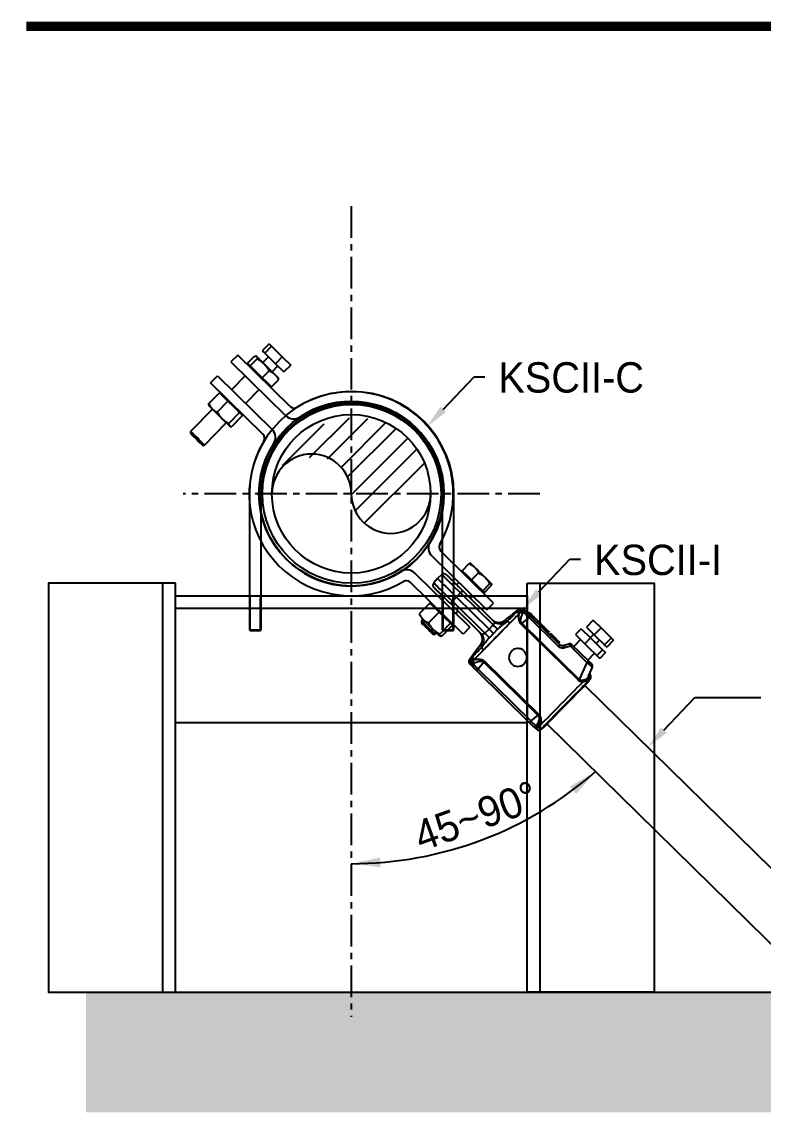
# Model space of a CAD drawing. Header units: millimetres. Extents: x 0 to 42050, y 0 to 29700.
# Drawn here: x 7808 to 10738, y 13147 to 17456 of the extents above; entities that cross this region are included whole.
import ezdxf

# ---------------------------------------------------------------- set-up
doc = ezdxf.new("R2010")
doc.units = ezdxf.units.MM
doc.header["$LTSCALE"] = 50
doc.linetypes.add('CENTERX2', pattern=[4, 2.5, -0.5, 0.5, -0.5])
for name, color, linetype in [('3', 3, 'Continuous'), ('9', 7, 'Continuous'), ('P', 3, 'Continuous'), ('unovics', 7, 'Continuous'), ('가는실선', 1, 'Continuous'), ('외형선', 7, 'Continuous')]:
    doc.layers.add(name, color=color, linetype=linetype)
doc.styles.add('돋움', font='')
doc.styles.get('돋움').set_extended_font_data('Dotum')

# ---------------------------------------------------------------- blocks, each defined once
blk = doc.blocks.new('df')
at = {"layer": '가는실선'}
for p, q in [((279568, 1246420), (279568, 1246846)), ((279700, 1246420), (279700, 1246846)), ((282059, 1246420), (282059, 1246846)), ((282190, 1246420), (282190, 1246846))]:
    blk.add_line(p, q, dxfattribs=at)
at = {"layer": '외형선'}
for p, q in [((279559, 1248184), (279559, 1246429)), ((279709, 1246429), (279709, 1248184)), ((282049, 1248184), (282049, 1246429)), ((282200, 1246429), (282200, 1248184)), ((279559, 1246429), (279709, 1246429)), ((279559, 1246429), (279568, 1246420)), ((279568, 1246420), (279700, 1246420)), ((279700, 1246420), (279709, 1246429)), ((282049, 1246429), (282200, 1246429)), ((282049, 1246429), (282059, 1246420)), ((282059, 1246420), (282190, 1246420)), ((282190, 1246420), (282200, 1246429))]:
    blk.add_line(p, q, dxfattribs=at)
for radius in [1321, 1170]:
    blk.add_arc((280879, 1248184), radius, 0, 180, dxfattribs=at)

msp = doc.modelspace()

# ---------------------------------------------------------------- hatches: boundary and pattern name
h = msp.add_hatch()
h.set_pattern_fill('AR-CONC')
h.set_pattern_definition([(50, (-152296.1, -289193.3), (182.18467, -15.939086), [19.05, -209.55]), (355, (-152296.1, -289193.3), (-35.24342, 191.05685), [15.24, -167.64058]), (100.451445, (-152280.91, -289194.63), (146.94125, 175.11775), [16.19001, -178.09024]), (46.1842, (-152296.1, -289142.5), (271.07904, -42.04233), [28.575, -314.325]), (96.63556, (-152273.5, -289146), (237.40413, 247.42612), [24.28502, -267.1356]), (351.18415, (-152296.1, -289142.5), (237.40413, 247.42612), [22.85997, -251.45973]), (21, (-152270.7, -289155.2), (151.61439, -102.2652), [19.05, -209.55]), (326, (-152270.7, -289155.2), (61.80203, 184.18797), [15.24, -167.64]), (71.451445, (-152258.06, -289163.72), (213.41642, 81.92277), [16.19001, -178.08994]), (37.5, (-152296.095, -289193.3), (3.088603, 84.555039), [0, -165.608, 0, -170.18, 0, -168.275]), (7.5, (-152296.09, -289193.3), (66.819663, 100.180575), [0, -97.028, 0, -161.798, 0, -64.135]), (327.5, (-152352.737, -289193.3), (135.590595, -5.728744), [0, -63.5, 0, -198.12, 0, -262.89]), (317.5, (-152378.14, -289193.3), (148.12918, 25.42649), [0, -82.55, 0, -131.572, 0, -186.69])])
h.paths.add_polyline_path([(12418.3, 13620.7), (8062, 13620.7), (8062, 13146.9), (12418.3, 13146.9)])

# ---------------------------------------------------------------- linework, layer by layer
at = {"color": 1, "linetype": 'CENTERX2'}
msp.add_line((9110.2, 16727), (9110.2, 13524.3), dxfattribs=at)
at = {"ltscale": 1000}
for p, q in [((8364.8, 15237.6), (8364.8, 13620.7)), ((9855.6, 15237.6), (9855.6, 13620.7)), ((9805.4, 15137.3), (8415, 15137.3))]:
    msp.add_line(p, q, dxfattribs=at)
at = {"color": 7, "linetype": 'Continuous', "lineweight": 25}
for p, q in [((9626.1, 14985.7), (9625.5, 14986)), ((9627.4, 14985.8), (9626.1, 14985.7))]:
    msp.add_line(p, q, dxfattribs=at)
at = {"color": 2, "const_width": 36, "elevation": 0}
msp.add_lwpolyline([(7826.3, 17437.6), (12284.4, 17437.6)], dxfattribs=at)
at = {"color": 1, "linetype": 'CENTERX2', "elevation": 0}
msp.add_lwpolyline([(9855, 15590.6), (8445.3, 15590.6)], dxfattribs=at)
at = {"ltscale": 1000, "elevation": 0}
for points in [[(8415, 15237.6), (7913.5, 15237.6), (7913.5, 13620.7), (8415, 13620.7)], [(9805.4, 15237.6), (10306.8, 15237.6), (10306.8, 13620.7), (9805.4, 13620.7)], [(9805.4, 15187.4), (9805.4, 14686), (8415, 14686), (8415, 15187.4)]]:
    msp.add_lwpolyline(points, close=True, dxfattribs=at)
at = {"color": 8, "linetype": 'Continuous', "lineweight": 25, "elevation": 0, "flags": 128}
msp.add_lwpolyline([(9625.5, 14986), (9623, 14988.4), (9621.3, 14990.1), (9620.2, 14991.2), (9619.9, 14991.5)], dxfattribs=at)
at = {"color": 7, "linetype": 'Continuous', "lineweight": 25, "elevation": 0, "flags": 128}
msp.add_lwpolyline([(9851.1, 14718.5), (9850.7, 14718.1), (9850.4, 14717.8), (9850, 14717.4), (9849.7, 14717), (9849.3, 14716.6), (9848.9, 14716.2), (9848.5, 14715.8), (9848, 14715.4)], dxfattribs=at)
at = {"color": 7, "linetype": 'Continuous', "lineweight": 25}
msp.add_arc((10037.2, 14855.8), 12.8, 315.5099, 324.6791, dxfattribs=at)
at = {"color": 1}
msp.add_arc((9110.2, 15590.6), 1461.7, 270, 311.3168, dxfattribs=at)
at = {"color": 7, "linetype": 'Continuous', "lineweight": 25}
msp.add_open_spline([(9618.8, 15041.5), (9618.8, 15041.6), (9618.7, 15041.6), (9618, 15042.4), (9617.8, 15042.6)], degree=3, knots=[0, 0, 0, 0, 0.663593, 1, 1, 1, 1], dxfattribs=at)
at = {"color": 1}
for points in [[(9974.5, 14434.2), (9998.9, 14404.7), (10075.2, 14492.8)], [(9224.3, 14152.8), (9225.8, 14114.5), (9110.2, 14128.9)]]:
    msp.add_solid(points, dxfattribs=at)
at = {"layer": '3'}
for p, q in [((9473.5, 15923.8), (9595.4, 16052.6)), ((9595.4, 16052.6), (9638.3, 16052.6)), ((9851.9, 15202.9), (9973.8, 15331.6)), ((9973.8, 15331.6), (10016.7, 15331.6)), ((10345.4, 14656.5), (10467.4, 14785.3)), ((10467.4, 14785.3), (10728.2, 14785.3))]:
    msp.add_line(p, q, dxfattribs=at)
for points in [[(9484.7, 15913.2), (9462.3, 15934.4), (9410, 15856.7)], [(9863, 15192.3), (9840.7, 15213.4), (9788.3, 15135.8)], [(10356.6, 14645.9), (10334.3, 14667.1), (10281.9, 14589.4)]]:
    msp.add_solid(points, dxfattribs=at)
at = {"layer": '9', "color": 8}
for p, q in [((8838.3, 15702.1), (9003.1, 15866.9)), ((8945.3, 15733.6), (9103.1, 15891.3)), ((9015.8, 15728.5), (9175.6, 15888.3)), ((9072.5, 15697.1), (9244.5, 15869.1)), ((9095.5, 15656.9), (9287.5, 15849)), ((9110.2, 15586.8), (9333.8, 15810.3)), ((9125.4, 15523.3), (9369.2, 15767.1)), ((9161.6, 15474.5), (9399.1, 15712))]:
    msp.add_line(p, q, dxfattribs=at)
at = {"layer": '9', "color": 7}
for radius in [364.7, 353.1]:
    msp.add_circle((9111.9, 15590.5), radius, dxfattribs=at)
at = {"layer": '9'}
msp.add_circle((9110.2, 15590.6), 313.4, dxfattribs=at)
for centre, start, end in [((8953.5, 15590.6), 0, 180), ((9266.9, 15590.6), 180, 0)]:
    msp.add_arc(centre, 156.7, start, end, dxfattribs=at)
at = {"layer": 'P', "color": 0, "lineweight": -2, "elevation": 0}
msp.add_lwpolyline([(8036.9, 13620.7), (12416.4, 13620.7), (12416.4, 13620.7)], dxfattribs=at)
at = {"layer": 'unovics', "color": 4}
for p, q in [((8785.4, 16183.3), (8758.5, 16155.9)), ((8795, 16173.9), (8768.1, 16146.5)), ((8785.4, 16183.3), (8795, 16173.9)), ((8795, 16173.9), (8837.7, 16132)), ((8700.1, 16106.6), (8727.2, 16134.2)), ((8710.8, 16096), (8737.9, 16123.7)), ((8758.5, 16155.9), (8768.1, 16146.5)), ((8782.7, 16132.2), (8760.3, 16109.3)), ((8768.1, 16146.5), (8810.8, 16104.6)), ((8837.7, 16132), (8810.8, 16104.6)), ((8837.7, 16132), (8870.8, 16099.4)), ((8705.4, 16101.3), (8700.1, 16106.6)), ((8704.4, 16102.3), (8701.7, 16099.5)), ((8710.8, 16096), (8705.4, 16101.3)), ((8734.7, 16072.6), (8710.8, 16096)), ((8758.5, 16049.1), (8734.7, 16072.6)), ((8758.5, 16049.1), (8785.7, 16076.8)), ((8797.2, 16073), (8819.7, 16095.8)), ((8810.8, 16104.6), (8843.9, 16072.1)), ((8870.8, 16099.4), (8843.9, 16072.1)), ((8690.8, 16056.4), (8637, 16001.7)), ((8777, 16031), (8758.5, 16049.1)), ((8795.5, 16012.8), (8777, 16031)), ((8795.5, 16012.8), (8822.7, 16040.4)), ((8822.6, 16046.8), (8822.1, 16048.6)), ((8589, 15989.6), (8546.9, 15946.7)), ((8605.9, 15973), (8589, 15989.6)), ((8596.4, 15987.7), (8593.7, 15985)), ((8691.8, 15947.8), (8745.6, 16002.6)), ((8788.5, 16014.3), (8791.2, 16017.1)), ((8622.8, 15956.4), (8580.7, 15913.5)), ((8622.8, 15956.4), (8605.9, 15973)), ((8645.7, 15933.9), (8622.8, 15956.4)), ((8561.6, 15925), (8475.4, 15837.1)), ((8547.3, 15940.6), (8547.9, 15938.4)), ((8668.6, 15911.4), (8626.4, 15868.5)), ((8680.5, 15899.7), (8638.4, 15856.8)), ((8668.6, 15911.4), (8645.7, 15933.9)), ((8674.5, 15905.6), (8668.6, 15911.4)), ((8680.5, 15899.7), (8674.5, 15905.6)), ((8675.9, 15904.3), (8678.6, 15907)), ((8530.2, 15783.3), (8616.4, 15871.1)), ((8630.1, 15857.7), (8632.4, 15857.1)), ((8475.4, 15837.1), (8475.4, 15828.4)), ((8521.4, 15783.2), (8530.2, 15783.3)), ((9548.3, 15286.7), (9575.7, 15314.6)), ((9582.2, 15315.4), (9581.5, 15315.5)), ((9567, 15268.4), (9548.3, 15286.7)), ((9551.2, 15283.9), (9548.5, 15281.1)), ((9585.7, 15250), (9567, 15268.4)), ((9585.7, 15250), (9613, 15277.8)), ((9535.3, 15240.3), (9526.4, 15231.2)), ((9607.7, 15228.4), (9585.7, 15250)), ((9629.7, 15206.8), (9607.7, 15228.4)), ((9629.7, 15206.8), (9657, 15234.6)), ((9636.3, 15200.3), (9664.7, 15229.2)), ((9664, 15235), (9664.1, 15233.6)), ((9664.5, 15234), (9664.4, 15234.7)), ((9477, 15180.9), (9468, 15171.8)), ((9581.1, 15177.3), (9590.1, 15186.5)), ((9633, 15203.5), (9629.7, 15206.8)), ((9630.7, 15200.4), (9633.4, 15203.2)), ((9636.3, 15200.3), (9633, 15203.5)), ((9421.2, 15158.6), (9379.1, 15115.7)), ((9439.4, 15140.8), (9421.2, 15158.6)), ((9427.4, 15157.9), (9424.8, 15155.1)), ((9457.5, 15122.9), (9439.4, 15140.8)), ((9522.8, 15118), (9531.8, 15127.1)), ((9392.7, 15095.1), (9387.2, 15089.5)), ((9387.2, 15089.5), (9387.2, 15080.7)), ((9457.5, 15122.9), (9415.4, 15080)), ((9479.8, 15101), (9457.5, 15122.9)), ((9502.1, 15079.1), (9479.8, 15101)), ((10066.6, 15090.7), (10039.7, 15063.3)), ((10066.6, 15090.7), (10097.6, 15060.2)), ((9441.9, 15035.6), (9447.5, 15041.3)), ((9502.1, 15079.1), (9460, 15036.2)), ((9510.5, 15070.9), (9468.3, 15028)), ((9502.1, 15079.1), (9506.3, 15075)), ((9506.3, 15075), (9510.5, 15070.9)), ((9506.9, 15074.4), (9509.6, 15077.1)), ((10018.7, 15057.1), (9996.2, 15034.2)), ((10018.7, 15057.1), (10055.5, 15020.8)), ((10039.7, 15063.3), (10070.7, 15032.8)), ((10097.6, 15060.2), (10070.7, 15032.8)), ((10097.6, 15060.2), (10147.1, 15011.7)), ((9433.2, 15035.6), (9441.9, 15035.6)), ((9464.9, 15027.7), (9460.5, 15028.5)), ((9461.2, 15027.8), (9462.2, 15027.6)), ((10016.6, 15014.2), (9989.7, 14986.8)), ((9996.2, 15034.2), (10033.1, 14998)), ((10055.5, 15020.8), (10033.1, 14998)), ((10033.1, 14998), (10091.8, 14940.3)), ((10068.3, 15035.2), (10054.8, 15021.5)), ((10055.5, 15020.8), (10103.3, 14973.9)), ((10070.7, 15032.8), (10111, 14993.3)), ((10078.1, 14998.7), (10091.6, 15012.4)), ((10108.7, 14995.6), (10120.2, 14984.3)), ((10137.9, 15020.7), (10111, 14993.3)), ((10147.1, 15011.7), (10120.2, 14984.3)), ((10044.5, 14933), (10071.4, 14960.4)), ((10103.3, 14973.9), (10080.9, 14951.1)), ((10114.3, 14963.2), (10091.8, 14940.3)), ((10103.3, 14973.9), (10114.3, 14963.2))]:
    msp.add_line(p, q, dxfattribs=at)
at = {"layer": 'unovics', "color": 2}
for p, q in [((8661.8, 16138.8), (8634.9, 16111.4)), ((8868.8, 15935.5), (8661.8, 16138.8)), ((8735.4, 16133.8), (8733.6, 16134.2)), ((8634.9, 16111.4), (8851, 15899.1)), ((8554.2, 16029.2), (8581.1, 16056.6)), ((8761.1, 15825.9), (8554.2, 16029.2)), ((8581.1, 16056.6), (8797.2, 15844.3)), ((9646, 15131.5), (9428.4, 15345.3)), ((9672.9, 15158.9), (9464.3, 15363.9)), ((9578.8, 15063), (9361.1, 15276.8)), ((9551.9, 15035.7), (9343.2, 15240.7)), ((9646, 15131.5), (9672.9, 15158.9)), ((9578.8, 15063), (9551.9, 15035.7)), ((10920.3, 13962.3), (10033.3, 14833.6)), ((9883.5, 14681.1), (10820.3, 13760.9))]:
    msp.add_line(p, q, dxfattribs=at)
at = {"layer": 'unovics', "color": 3}
for p, q in [((9451.5, 15255.4), (9436.2, 15238.1)), ((9468.5, 15271), (9451.5, 15255.4)), ((9525.8, 15182.4), (9509.7, 15165.9)), ((9542, 15198.8), (9525.8, 15182.4)), ((9654.6, 15055.9), (9525.8, 15182.4)), ((9670.8, 15072.2), (9542, 15198.8)), ((9672.4, 15087.7), (9551.4, 15206.6)), ((9502, 15156.4), (9623, 15037.5)), ((9638.5, 15039.3), (9509.7, 15165.9)), ((9759.1, 15119.9), (9763, 15123.8)), ((9763, 15123.8), (9766.6, 15127.5)), ((9768.9, 15129.8), (9766.6, 15127.5)), ((9781.5, 15126.5), (9777.3, 15122.5)), ((9784.7, 15128.1), (9781.5, 15126.5)), ((9789.6, 15128), (9784.7, 15128.1)), ((9799.3, 15125.4), (9790.5, 15134)), ((9798.7, 15124), (9797.4, 15124.1)), ((9801.8, 15123.5), (9799.3, 15125.4)), ((9673, 15087), (9672.4, 15087.7)), ((9723.9, 15086.2), (9724.2, 15085.6)), ((9724.2, 15085.6), (9724.2, 15084.3)), ((9777.3, 15122.5), (9774.2, 15117.4)), ((9812.7, 15101.5), (9784.3, 15078.9)), ((9792, 15123.3), (9791.4, 15123.3)), ((9928.4, 14987.9), (9812.7, 15101.5)), ((9934.3, 14993.9), (9818.6, 15107.5)), ((9638.5, 15039.3), (9654.6, 15055.9)), ((9654.6, 15055.9), (9670.8, 15072.2)), ((9672.4, 15038.3), (9656, 15021.9)), ((9688.5, 15055), (9672.4, 15038.3)), ((10007.5, 14853.5), (9781.3, 15075.8)), ((9784.3, 15078.9), (10010.6, 14856.6)), ((9623, 15037.5), (9623.7, 15036.9)), ((9946.7, 14990.7), (9970, 14997.2)), ((9976.5, 14987.9), (9953.2, 14981.5)), ((9976.5, 14987.9), (10041.4, 14924.2)), ((10047.3, 14930.2), (9982.4, 14994)), ((9578.8, 14918.5), (9583.9, 14913.6)), ((9583.1, 14940.7), (9582.7, 14940.3)), ((9584.9, 14942.6), (9583.1, 14940.7)), ((9584.7, 14924.5), (9585, 14925.1)), ((9584.9, 14942.6), (9588.6, 14946.3)), ((9586.2, 14927.7), (9585, 14925.1)), ((9585.6, 14911.4), (9587.5, 14909.2)), ((9590.2, 14932), (9586.2, 14927.7)), ((9588.6, 14946.3), (9592.4, 14950.2)), ((9589.4, 14916.6), (9590.6, 14917.6)), ((9595.1, 14935.1), (9590.2, 14932)), ((9590.6, 14917.6), (9591.9, 14918.7)), ((9633.9, 14925.7), (9611.9, 14897)), ((9848, 14715.4), (9633.9, 14925.7)), ((9636.9, 14928.8), (9851.1, 14718.5)), ((10041.4, 14924.2), (10010.6, 14856.6)), ((9606, 14891), (9813.8, 14686.8)), ((9611.9, 14897), (9819.7, 14692.8)), ((10047.8, 14870), (10062.8, 14903.2)), ((10062.3, 14904.4), (10062.8, 14903.2)), ((9848, 14715.4), (9819.7, 14692.8)), ((9832.3, 14668.6), (9834.6, 14666.9)), ((9836.8, 14665.1), (9841.9, 14660.1)), ((9837.7, 14670.3), (9838, 14670.3)), ((9839.8, 14670.7), (9841.8, 14673.3)), ((9841.8, 14673.3), (9845.1, 14679)), ((9847.8, 14666.2), (9848.3, 14666.4)), ((9848.3, 14666.4), (9850.9, 14667.7)), ((9855.3, 14671.9), (9850.9, 14667.7)), ((9858.1, 14676.6), (9855.3, 14671.9))]:
    msp.add_line(p, q, dxfattribs=at)
at = {"layer": 'unovics'}
for p, q in [((9860.5, 15075.3), (9857, 15069.8)), ((9861.3, 15074.6), (9858.2, 15068.6)), ((9871.7, 15064.4), (9867.2, 15059.8)), ((9875.6, 15060.5), (9871.2, 15055.9)), ((9884.9, 15051.3), (9875.6, 15060.5)), ((9878.9, 15048.3), (9884.9, 15051.3)), ((9888, 15039.3), (9890.9, 15045.5))]:
    msp.add_line(p, q, dxfattribs=at)
at = {"layer": 'unovics', "color": 4, "elevation": 0, "flags": 128}
for points in [[(8736.4, 16132.8), (8735.5, 16133.6), (8735.4, 16133.8)], [(8765.6, 16104.1), (8760.3, 16109.3), (8755.4, 16114.2), (8750.8, 16118.6), (8746.7, 16122.7), (8743.2, 16126.1), (8740.2, 16129), (8738, 16131.2), (8736.4, 16132.8)], [(8808, 16062.5), (8803.5, 16066.8), (8798.7, 16071.6), (8793.5, 16076.7), (8788, 16082.1), (8782.4, 16087.6), (8776.8, 16093.1), (8771.1, 16098.7), (8765.6, 16104.1)], [(8822.1, 16048.6), (8822.1, 16048.6), (8821.4, 16049.2), (8820.1, 16050.6), (8818, 16052.6), (8815.3, 16055.3), (8811.9, 16058.6), (8808, 16062.5)], [(8560.2, 15926.4), (8556.6, 15929.9), (8553.6, 15932.9), (8551.2, 15935.2), (8549.4, 15937), (8548.3, 15938), (8547.9, 15938.4), (8547.9, 15938.4)], [(8600, 15887.3), (8594.7, 15892.5), (8589.3, 15897.8), (8584, 15903), (8578.7, 15908.2), (8573.6, 15913.2), (8568.7, 15918), (8564.3, 15922.4), (8560.2, 15926.4)], [(8628.8, 15859), (8627.1, 15860.6), (8624.8, 15862.9), (8621.8, 15865.8), (8618.3, 15869.3), (8614.3, 15873.2), (8609.8, 15877.6), (8605, 15882.3), (8600, 15887.3)], [(8630.1, 15857.7), (8629.8, 15858), (8628.8, 15859)], [(8475.4, 15837.1), (8475.6, 15836.9), (8477.4, 15835.2), (8480.7, 15831.9), (8485.4, 15827.2), (8491.3, 15821.5), (8497.8, 15815.1), (8504.7, 15808.4), (8511.4, 15801.7), (8517.6, 15795.7), (8522.8, 15790.5), (8526.8, 15786.6), (8529.3, 15784.1), (8530.2, 15783.3)], [(8475.4, 15828.4), (8475.5, 15828.4), (8476.5, 15827.4), (8479.2, 15824.7), (8483.3, 15820.7), (8488.6, 15815.5), (8494.5, 15809.7), (8500.8, 15803.5), (8506.9, 15797.6), (8512.3, 15792.2), (8516.8, 15787.8), (8519.8, 15784.8), (8521.3, 15783.4), (8521.4, 15783.2)], [(9582.6, 15315), (9582.2, 15315.4), (9582.5, 15315.1), (9583.5, 15314.1), (9585.2, 15312.4), (9587.5, 15310.2), (9590.4, 15307.3), (9594, 15303.8), (9598, 15299.9)], [(9638.7, 15259.9), (9633.5, 15264.9), (9628.3, 15270.1), (9622.9, 15275.4), (9617.5, 15280.6), (9612.3, 15285.8), (9607.2, 15290.8), (9602.4, 15295.5), (9598, 15299.9)], [(9664, 15235), (9662.9, 15236.1), (9661.1, 15237.9), (9658.7, 15240.2), (9655.6, 15243.2), (9652.1, 15246.7), (9648, 15250.7), (9643.5, 15255.1), (9638.7, 15259.9)], [(9387.2, 15089.5), (9387.3, 15089.3), (9388.9, 15087.7), (9392.2, 15084.5), (9396.8, 15080), (9402.5, 15074.4), (9409, 15068), (9415.9, 15061.2), (9422.6, 15054.6), (9428.9, 15048.5), (9434.3, 15043.2), (9438.4, 15039.2), (9441, 15036.6), (9441.9, 15035.6), (9441.9, 15035.6)], [(9387.2, 15080.7), (9387.4, 15080.5), (9389.1, 15078.9), (9392.3, 15075.7), (9396.9, 15071.2), (9402.5, 15065.8), (9408.6, 15059.8), (9414.8, 15053.6), (9420.7, 15047.8), (9425.9, 15042.8), (9429.8, 15038.9), (9432.3, 15036.4), (9433.2, 15035.6), (9433.2, 15035.6)], [(9434.1, 15054.5), (9428.9, 15059.5), (9423.6, 15064.7), (9418.2, 15070), (9412.9, 15075.3), (9407.7, 15080.4), (9402.7, 15085.3), (9398, 15089.9), (9393.6, 15094.2)], [(9460.5, 15028.5), (9459.3, 15029.7), (9457.3, 15031.6), (9454.7, 15034.2), (9451.5, 15037.3), (9447.8, 15041), (9443.6, 15045.1), (9439, 15049.6), (9434.1, 15054.5)], [(9461.2, 15027.8), (9461.1, 15027.9), (9460.5, 15028.5)]]:
    msp.add_lwpolyline(points, dxfattribs=at)
at = {"layer": 'unovics', "color": 3, "elevation": 0, "flags": 128}
for points in [[(9451.5, 15255.4), (9451.7, 15255.2), (9453.3, 15253.6), (9456.5, 15250.5), (9461.2, 15245.8), (9467.3, 15239.8), (9474.8, 15232.5), (9483.4, 15224), (9493, 15214.6), (9503.4, 15204.4), (9514.4, 15193.6), (9525.8, 15182.4)], [(9468.5, 15271), (9468.7, 15270.8), (9470.3, 15269.2), (9473.5, 15266.1), (9478.1, 15261.5), (9484.2, 15255.6), (9491.6, 15248.3), (9500.1, 15240), (9509.6, 15230.6), (9519.9, 15220.5), (9530.8, 15209.8), (9542, 15198.8)], [(9436.2, 15238.1), (9436.4, 15237.9), (9438, 15236.3), (9441.1, 15233.2), (9445.8, 15228.6), (9451.9, 15222.7), (9459.2, 15215.4), (9467.8, 15207), (9477.3, 15197.7), (9487.5, 15187.6), (9498.4, 15176.9), (9509.7, 15165.9)], [(9768.9, 15129.8), (9771.2, 15132.2), (9772.9, 15133.9), (9773.9, 15135), (9774.3, 15135.3)], [(9784.7, 15128.1), (9787.3, 15130.7), (9789.1, 15132.5), (9790.2, 15133.7), (9790.5, 15134)], [(9795, 15124.1), (9794.4, 15124), (9792.7, 15123.6)], [(9718.3, 15091.7), (9718.7, 15091.4), (9719.7, 15090.3), (9721.5, 15088.6), (9723.9, 15086.2)], [(9759.1, 15119.9), (9755.7, 15116.4), (9752, 15112.6), (9748, 15108.6), (9743.7, 15104.2), (9739.2, 15099.6), (9734.4, 15094.7), (9729.4, 15089.6), (9724.2, 15084.3)], [(9774.2, 15117.4), (9770.6, 15113.7), (9766.6, 15109.7), (9762.3, 15105.3), (9757.7, 15100.6), (9752.8, 15095.6), (9747.7, 15090.4), (9742.3, 15084.9), (9736.7, 15079.2)], [(9818.6, 15107.5), (9818.5, 15107.4), (9818.2, 15107.1), (9817.7, 15106.5), (9817, 15105.8), (9816.2, 15105), (9815.1, 15103.9), (9814, 15102.7), (9812.7, 15101.5)], [(9781.3, 15075.8), (9781.6, 15076.1), (9782, 15076.5), (9782.3, 15076.8), (9782.7, 15077.2), (9783.1, 15077.6), (9783.5, 15078), (9783.9, 15078.4), (9784.3, 15078.9)], [(9970, 14997.2), (9970.7, 14997.1), (9971.5, 14996.8), (9972.4, 14996), (9973.2, 14994.9), (9974.1, 14993.5), (9975, 14991.9), (9975.8, 14990), (9976.5, 14987.9)], [(9627.4, 14985.8), (9622.1, 14980.5), (9617.1, 14975.4), (9612.4, 14970.5), (9607.8, 14965.9), (9603.5, 14961.5), (9599.5, 14957.4), (9595.8, 14953.7), (9592.4, 14950.2)], [(9632.7, 14973.3), (9627.1, 14967.6), (9621.7, 14962.2), (9616.6, 14956.9), (9611.7, 14952), (9607.1, 14947.3), (9602.8, 14942.9), (9598.8, 14938.8), (9595.1, 14935.1)], [(9928.4, 14987.9), (9929.6, 14989.1), (9930.8, 14990.3), (9931.8, 14991.3), (9932.7, 14992.2), (9933.4, 14992.9), (9933.9, 14993.5), (9934.2, 14993.8), (9934.3, 14993.9)], [(9946.7, 14990.7), (9947.4, 14990.7), (9948.2, 14990.3), (9949, 14989.5), (9949.9, 14988.4), (9950.8, 14987), (9951.6, 14985.4), (9952.4, 14983.5), (9953.2, 14981.5)], [(9982.4, 14994), (9982.3, 14993.8), (9982, 14993.5), (9981.5, 14993), (9980.8, 14992.3), (9979.9, 14991.4), (9978.9, 14990.4), (9977.8, 14989.2), (9976.5, 14987.9)], [(9577.3, 14934.8), (9577.6, 14935.1), (9578.6, 14936.2), (9580.3, 14937.9), (9582.7, 14940.3)], [(9578.8, 14918.5), (9579.2, 14918.9), (9580.3, 14920), (9582.2, 14921.9), (9584.7, 14924.5)], [(9589.4, 14916.6), (9589, 14914.9), (9589, 14914.9)], [(9633.9, 14925.7), (9634.3, 14926.2), (9634.7, 14926.6), (9635.1, 14927), (9635.5, 14927.4), (9635.9, 14927.8), (9636.3, 14928.1), (9636.6, 14928.5), (9636.9, 14928.8)], [(10041.4, 14924.2), (10042.6, 14925.5), (10043.8, 14926.7), (10044.8, 14927.7), (10045.7, 14928.6), (10046.4, 14929.3), (10046.9, 14929.8), (10047.2, 14930.1), (10047.3, 14930.2)], [(10047.3, 14930.2), (10048.9, 14928.7), (10053.4, 14924.2), (10056.5, 14921.2), (10057.9, 14919.8), (10058, 14919.7)], [(9611.9, 14897), (9610.6, 14895.7), (9609.5, 14894.6), (9608.4, 14893.5), (9607.6, 14892.7), (9606.9, 14891.9), (9606.4, 14891.4), (9606.1, 14891.1), (9606, 14891)], [(10024.8, 14846.3), (10014.7, 14836), (10003.4, 14824.6), (9991.3, 14812.2), (9978.4, 14799.1), (9964.9, 14785.4), (9951.2, 14771.4), (9937.4, 14757.4), (9923.8, 14743.5), (9910.6, 14730.1), (9898, 14717.3), (9886.3, 14705.3), (9875.6, 14694.5), (9866.1, 14684.8), (9858.1, 14676.6)], [(10055.2, 14859.3), (10054.4, 14858.4), (10051.9, 14856), (10048, 14851.9), (10042.5, 14846.4), (10035.6, 14839.4), (10027.4, 14831), (10018.1, 14821.5), (10007.8, 14811), (9996.6, 14799.6), (9984.7, 14787.6), (9972.4, 14775), (9959.9, 14762.3), (9947.3, 14749.4), (9934.8, 14736.8), (9922.7, 14724.4), (9911.2, 14712.7), (9900.4, 14701.7), (9890.5, 14691.7), (9881.7, 14682.7), (9874.2, 14675.1), (9868, 14668.8), (9863.3, 14663.9), (9860.1, 14660.7), (9858.5, 14659), (9858.3, 14658.8)], [(9870.5, 14667.9), (9871.3, 14668.7), (9873.8, 14671.2), (9877.8, 14675.3), (9883.3, 14680.9), (9890.2, 14688), (9898.4, 14696.3), (9907.7, 14705.8), (9918, 14716.2), (9929, 14727.4), (9940.5, 14739.2), (9952.4, 14751.3), (9964.4, 14763.5), (9976.3, 14775.6), (9987.8, 14787.4), (9998.9, 14798.6), (10009.1, 14809), (10018.4, 14818.5), (10026.6, 14826.8), (10033.5, 14833.8), (10039, 14839.5), (10043.1, 14843.6), (10045.5, 14846), (10046.3, 14846.9)], [(10047.6, 14848.4), (10047.2, 14848), (10045.2, 14846), (10041.7, 14842.4), (10036.6, 14837.3), (10030.2, 14830.7), (10022.5, 14822.9), (10013.7, 14813.9), (10003.8, 14803.8), (9993.2, 14793), (9981.9, 14781.5), (9970.2, 14769.6), (9958.3, 14757.5)], [(10010.6, 14856.6), (10010.2, 14856.2), (10009.8, 14855.7), (10009.4, 14855.3), (10009, 14854.9), (10008.6, 14854.5), (10008.2, 14854.2), (10007.9, 14853.8), (10007.5, 14853.5)], [(9958.3, 14757.5), (9946.4, 14745.4), (9934.7, 14733.5), (9923.4, 14722), (9912.8, 14711.2), (9902.9, 14701.1), (9894.1, 14692.1), (9886.4, 14684.3), (9879.9, 14677.8), (9874.9, 14672.6), (9871.4, 14669), (9869.4, 14667), (9869, 14666.6)], [(9819.7, 14692.8), (9818.5, 14691.6), (9817.3, 14690.4), (9816.3, 14689.4), (9815.4, 14688.5), (9814.7, 14687.8), (9814.2, 14687.2), (9813.9, 14686.9), (9813.8, 14686.8)], [(9847.8, 14666.2), (9845.2, 14663.6), (9843.4, 14661.7), (9842.3, 14660.5), (9841.9, 14660.1)]]:
    msp.add_lwpolyline(points, dxfattribs=at)
at = {"layer": 'unovics', "elevation": 0, "flags": 128}
for points in [[(9846.5, 15080.2), (9847.9, 15083.3), (9849.3, 15086.4)], [(9901.4, 15035.1), (9901.4, 15035.2), (9901.5, 15035), (9901.9, 15034.7), (9902.5, 15034.1), (9903.4, 15033.2), (9904.6, 15032), (9905.3, 15031.3), (9907.3, 15029.4), (9909.1, 15027.6), (9917.2, 15019.7), (9927.1, 15010), (9927.1, 15010)], [(9920.9, 15007), (9923.6, 15008.3), (9925.3, 15009.1), (9927.1, 15010)], [(9929.6, 14998.5), (9931, 15001.6), (9932.4, 15004.7)]]:
    msp.add_lwpolyline(points, dxfattribs=at)
at = {"layer": 'unovics', "color": 0}
msp.add_circle((9110.2, 15590.6), 364.7, dxfattribs=at)
msp.add_circle((9110.2, 15590.6), 364.7, dxfattribs=at)
at = {"layer": 'unovics', "color": 2}
for centre, radius, start, end in [((9110.2, 15590.6), 403.2, 330.3214, 122.0313), ((9110.2, 15590.6), 364.8, 328.6047, 123.7902), ((8884.5, 15951.4), 22.4, 225.5099, 302.0313), ((8882.4, 15931.1), 44.8, 225.5099, 303.7902), ((8745.4, 15809.9), 22.4, 328.9886, 45.5099), ((8765.8, 15812.3), 44.8, 327.2297, 45.5099), ((9110.2, 15590.6), 403.2, 148.9886, 300.6985), ((9110.2, 15590.6), 364.8, 147.2297, 302.4152), ((9459.8, 15377.3), 44.8, 148.6047, 225.5099), ((9480, 15379.9), 22.4, 150.3214, 225.5099), ((9329.8, 15244.9), 44.8, 45.5099, 122.4152), ((9327.5, 15224.7), 22.4, 45.5099, 120.6985)]:
    msp.add_arc(centre, radius, start, end, dxfattribs=at)
at = {"layer": 'unovics', "color": 3}
for centre, radius, start, end in [((9477.1, 15261.6), 12.8, 45.5099, 132.5099), ((9445.7, 15229.6), 12.8, 138.5099, 225.5099), ((9566.8, 15178.5), 32.1, 118.7804, 140.689), ((9530.4, 15141.4), 32.1, 130.3306, 152.2399), ((10237.6, 14483.1), 800, 125.3896, 130.4737), ((9773.4, 15117.1), 12.4, 49.2683, 123.0673), ((9775.8, 15119.4), 12.5, 44.3182, 123.4135), ((9781.6, 15125), 12.7, 45.5099, 125.3896), ((9789.6, 15134.5), 11.4, 224.7638, 285.9123), ((9693.4, 15120.9), 38.4, 229.1895, 310.4737), ((9699, 15115.1), 38.2, 225.7625, 310.7879), ((9699.4, 15115.3), 38.7, 226.9387, 309.9184), ((9765.1, 15109.2), 12.3, 42.2791, 119.3691), ((9796.5, 15111.3), 12.8, 45.5099, 66.1992), ((9590.2, 15015.9), 38.4, 320.5462, 41.8419), ((9282.3, 14663), 518.1, 43.8481, 46.5735), ((10040.7, 15435), 518, 224.4461, 227.1723), ((9596.2, 15010.4), 38.2, 320.2319, 45.2575), ((9596, 15010), 38.7, 321.1017, 44.0811), ((9973.5, 14984.8), 12.8, 45.5099, 105.5099), ((10237.6, 14483.1), 800, 140.5462, 145.6303), ((9587.7, 14927.6), 12.7, 145.6303, 225.5099), ((9593.3, 14933.6), 12.5, 147.6248, 226.7125), ((9593.7, 14934), 12.5, 147.6783, 225.7317), ((9595.5, 14936), 12.4, 147.9622, 221.8508), ((9574.9, 14904.5), 12.8, 32.6714, 45.5099), ((9577.7, 14916.3), 11.4, 352.9308, 50.4354), ((9578.4, 14919.5), 11.4, 345.3851, 46.4104), ((9599.1, 14940.2), 12.1, 150.0391, 222.7776), ((9601.7, 14913.1), 12.8, 188.7024, 225.5099), ((9579.1, 14923.8), 13.8, 338.2655, 36.3669), ((9603.2, 14944.4), 12.3, 151.6508, 228.7411), ((10051.2, 14908.5), 12.8, 23.5524, 45.5099), ((10051.2, 14908.5), 12.8, 335.5099, 1.8847), ((10057.2, 14865.9), 10.3, 156.4124, 205.6086), ((10044.6, 14866.5), 12.8, 325.6241, 31.1237), ((10043.1, 14853), 19.5, 181.1176, 200.1055), ((9394.9, 15311), 800, 324.6791, 325.6241), ((9836, 14683), 12.8, 225.5099, 247.1659), ((9827.8, 14656), 12.8, 45.5099, 58.3485), ((9836, 14683), 12.8, 266.9099, 287.0778), ((9839, 14658.8), 11.6, 39.9608, 96.2967), ((9839.6, 14659), 11.4, 40.2436, 98.0644), ((9842.8, 14659.9), 11.3, 43.8737, 105.7625), ((9847.3, 14660.6), 13.8, 54.6142, 113.4685), ((9850.8, 14669.3), 12.8, 225.5099, 305.3958), ((9849.2, 14664.3), 15.2, 54.0305, 105.4304), ((9394.9, 15311), 800, 305.3958, 306.3408), ((9861.4, 14676.9), 12.8, 306.3408, 315.5099)]:
    msp.add_arc(centre, radius, start, end, dxfattribs=at)
at = {"layer": 'unovics', "color": 4}
for points, knots in [([(8727.2, 16134.2), (8729.2, 16134.4), (8733.1, 16134.9), (8735.3, 16133.5), (8736.4, 16132.8)], [0, 0, 0, 0, 0.4954589, 1, 1, 1, 1]), ([(8736.4, 16132.8), (8736.5, 16132.7), (8737.4, 16131.7), (8738.4, 16129.1), (8738.1, 16125.5), (8737.9, 16123.7)], [0, 0, 0, 0, 0.070094, 0.530788, 1, 1, 1, 1]), ([(8737.9, 16123.7), (8745.2, 16119.5), (8755.1, 16113.9), (8763.4, 16106.2), (8765.6, 16104.1)], [0, 0, 0, 0, 0.731367, 1, 1, 1, 1]), ([(8765.6, 16104.1), (8771.2, 16097.8), (8778.7, 16089.2), (8784.2, 16079.3), (8785.7, 16076.8)], [0, 0, 0, 0, 0.7424495, 1, 1, 1, 1]), ([(8785.7, 16076.8), (8789.7, 16074.9), (8797.9, 16071.1), (8804.6, 16065.4), (8808, 16062.5)], [0, 0, 0, 0, 0.495458, 1, 1, 1, 1]), ([(8808, 16062.5), (8808.4, 16062), (8811.7, 16058.7), (8817.1, 16051.7), (8820.8, 16044.2), (8822.7, 16040.4)], [0, 0, 0, 0, 0.070093, 0.530786, 1, 1, 1, 1]), ([(8822.7, 16040.4), (8823, 16042.4), (8823.3, 16045), (8822.5, 16046.5), (8822.4, 16046.8)], [0, 0, 0, 0, 0.793431, 1, 1, 1, 1]), ([(8547.5, 15940.7), (8547.4, 15940.9), (8546.6, 15942.4), (8546.8, 15944.7), (8546.9, 15946.7)], [0, 0, 0, 0, 0.1524306, 1, 1, 1, 1]), ([(8546.9, 15946.7), (8548.6, 15942.9), (8552.1, 15935.4), (8557.5, 15929.4), (8560.2, 15926.4)], [0, 0, 0, 0, 0.49546, 1, 1, 1, 1]), ([(8560.2, 15926.4), (8560.6, 15926), (8563.7, 15923.1), (8570.2, 15918.2), (8577.2, 15915.1), (8580.7, 15913.5)], [0, 0, 0, 0, 0.070092, 0.530787, 1, 1, 1, 1]), ([(8580.7, 15913.5), (8582.1, 15911), (8587.4, 15901.5), (8594.6, 15893.4), (8600, 15887.3)], [0, 0, 0, 0, 0.257551, 1, 1, 1, 1]), ([(8600, 15887.3), (8602.1, 15885.3), (8610, 15877.9), (8619.5, 15872.5), (8626.4, 15868.5)], [0, 0, 0, 0, 0.268634, 1, 1, 1, 1]), ([(8626.4, 15868.5), (8626.4, 15866.5), (8626.3, 15862.6), (8628, 15860.2), (8628.8, 15859)], [0, 0, 0, 0, 0.4954575, 1, 1, 1, 1]), ([(8628.8, 15859), (8628.9, 15858.8), (8630.1, 15857.8), (8632.9, 15856.6), (8636.5, 15856.7), (8638.4, 15856.8)], [0, 0, 0, 0, 0.070086, 0.530784, 1, 1, 1, 1]), ([(9582.6, 15315), (9582.2, 15315.2), (9580.9, 15316.1), (9577.9, 15315.2), (9575.7, 15314.6)], [0, 0, 0, 0, 0.268635, 1, 1, 1, 1]), ([(9575.7, 15314.6), (9579.7, 15312.6), (9587.9, 15308.7), (9594.6, 15302.8), (9598, 15299.9)], [0, 0, 0, 0, 0.495459, 1, 1, 1, 1]), ([(9598, 15299.9), (9598.4, 15299.4), (9601.7, 15296.1), (9607.3, 15289.1), (9611.1, 15281.6), (9613, 15277.8)], [0, 0, 0, 0, 0.07009, 0.530784, 1, 1, 1, 1]), ([(9613, 15277.8), (9617.6, 15275.4), (9626.9, 15270.3), (9634.7, 15263.4), (9638.7, 15259.9)], [0, 0, 0, 0, 0.49546, 1, 1, 1, 1]), ([(9638.7, 15259.9), (9639.2, 15259.4), (9643.1, 15255.5), (9649.7, 15247.4), (9654.6, 15238.9), (9657, 15234.6)], [0, 0, 0, 0, 0.0700906, 0.5307853, 1, 1, 1, 1]), ([(9657, 15234.6), (9659.3, 15235.3), (9662.3, 15236.2), (9663.6, 15235.3), (9664, 15235)], [0, 0, 0, 0, 0.731367, 1, 1, 1, 1]), ([(9664.7, 15229.2), (9665, 15230.1), (9665.3, 15231.6), (9665.1, 15232.4), (9665, 15232.7)], [0, 0, 0, 0, 0.6735147, 0.9999303, 0.9999303, 0.9999303, 0.9999303]), ([(9379.1, 15115.7), (9381, 15111.8), (9384.9, 15103.9), (9390.7, 15097.4), (9393.6, 15094.2)], [0, 0, 0, 0, 0.495457, 1, 1, 1, 1]), ([(9393.6, 15094.2), (9394.1, 15093.8), (9397.4, 15090.6), (9404.3, 15085.4), (9411.7, 15081.8), (9415.4, 15080)], [0, 0, 0, 0, 0.070088, 0.530784, 1, 1, 1, 1]), ([(9415.4, 15080), (9418, 15075.4), (9423.3, 15066.2), (9430.5, 15058.4), (9434.1, 15054.5)], [0, 0, 0, 0, 0.495458, 1, 1, 1, 1]), ([(9434.1, 15054.5), (9434.6, 15053.9), (9438.7, 15050), (9447, 15043.4), (9455.6, 15038.6), (9460, 15036.2)], [0, 0, 0, 0, 0.070088, 0.530784, 1, 1, 1, 1]), ([(9460.5, 15028.5), (9460.2, 15028.9), (9459, 15030.5), (9459.6, 15033.8), (9460, 15036.2)], [0, 0, 0, 0, 0.268634, 1, 1, 1, 1]), ([(9468.3, 15028), (9467.4, 15027.8), (9466, 15027.4), (9465.1, 15027.6), (9464.9, 15027.7)], [0, 0, 0, 0, 0.6735147, 0.9999303, 0.9999303, 0.9999303, 0.9999303])]:
    msp.add_open_spline(points, degree=3, knots=knots, dxfattribs=at)
at = {"layer": 'unovics', "color": 3}
for points, knots in [([(9486.1, 15270.7), (9486.3, 15270.5), (9486.8, 15270.1), (9490.3, 15266.6), (9496.2, 15260.8), (9504.5, 15252.6), (9514.8, 15242.5), (9526.5, 15231), (9538.8, 15219), (9547.3, 15210.6), (9551.4, 15206.6)], [0, 0, 0, 0, 0.1175269, 0.2412337, 0.3694317, 0.5000001, 0.6305678, 0.7587657, 0.8824724, 1, 1, 1, 1]), ([(9436.8, 15220.5), (9437, 15220.3), (9437.4, 15219.8), (9441, 15216.3), (9446.9, 15210.5), (9455.2, 15202.4), (9465.5, 15192.3), (9477.1, 15180.8), (9489.4, 15168.7), (9497.9, 15160.4), (9502, 15156.4)], [0, 0, 0, 0, 0.117527, 0.241234, 0.369432, 0.5, 0.630568, 0.758766, 0.882472, 1, 1, 1, 1]), ([(9777.3, 15122.5), (9776.2, 15123.2), (9774, 15124.8), (9770.1, 15125.7), (9766.2, 15125.5), (9764.1, 15124.4), (9763, 15123.8)], [0, 0, 0, 0, 0.243432, 0.499999, 0.75657, 1, 1, 1, 1]), ([(9789.6, 15128), (9790.1, 15127.5), (9791.2, 15126.4), (9793.1, 15125.2), (9795.2, 15124.4), (9796.6, 15124.2), (9797.4, 15124.1)], [0, 0, 0, 0, 0.2478008, 0.4999486, 0.7521212, 1, 1, 1, 1]), ([(9789.6, 15128), (9792, 15127.6), (9796.9, 15126.8), (9798.5, 15125.9), (9799.3, 15125.4)], [0, 0, 0, 0, 0.5011075, 1, 1, 1, 1]), ([(9801.7, 15123), (9800.6, 15123.4), (9798.4, 15124.2), (9795.1, 15124.1), (9792.7, 15123.5), (9791.7, 15122.8), (9791.5, 15122.7)], [0, 0, 0, 0, 0.3155505, 0.6319312, 0.9385025, 1, 1, 1, 1]), ([(9801.8, 15123.5), (9801.8, 15123.5), (9802.1, 15123.4), (9801.2, 15123.6), (9800.4, 15123.9)], [0, 0, 0, 0, 0.000101, 1, 1, 1, 1]), ([(9667.2, 15092.9), (9667.4, 15092.6), (9668.2, 15091.9), (9668.2, 15091.9), (9668.3, 15091.8)], [0, 0, 0, 0, 0.336265, 1, 1, 1, 1]), ([(9673, 15087), (9673.6, 15086.1), (9674.9, 15084.2), (9675.3, 15081.1), (9674.8, 15078.4), (9674, 15076.2), (9672.7, 15074.1), (9671.5, 15072.8), (9670.8, 15072.2)], [0, 0, 0, 0, 0.250385, 0.499915, 0.630835, 0.74968, 0.87712, 1, 1, 1, 1]), ([(9724.2, 15084.3), (9718.5, 15079.9), (9711.8, 15074.5), (9702.8, 15068.3), (9696.6, 15063.3), (9691.6, 15058.2), (9688.5, 15055)], [0, 0, 0, 0, 0.484275, 0.575442, 0.73295, 1, 1, 1, 1]), ([(9736.7, 15079.2), (9735.6, 15080.2), (9733.4, 15082.2), (9729.8, 15084.1), (9726.5, 15085), (9725, 15084.5), (9724.2, 15084.3)], [0, 0, 0, 0, 0.250002, 0.5, 0.750004, 1, 1, 1, 1]), ([(9781.3, 15075.8), (9779.8, 15077.5), (9776.7, 15081), (9774.2, 15087.1), (9772.9, 15093), (9772.2, 15100.3), (9772.5, 15109), (9773.6, 15114.6), (9774.2, 15117.4)], [0, 0, 0, 0, 0.125202, 0.250803, 0.375999, 0.501379, 0.742025, 1, 1, 1, 1]), ([(9790.6, 15121), (9789.6, 15120.7), (9787.5, 15119.9), (9784, 15119.9), (9780.4, 15120.7), (9778.3, 15121.9), (9777.3, 15122.5)], [0, 0, 0, 0, 0.242055, 0.495946, 0.751989, 1, 1, 1, 1]), ([(9784.3, 15078.9), (9783.5, 15079.7), (9781.9, 15081.5), (9780.7, 15084.7), (9780.1, 15088.1), (9780, 15092.3), (9780.7, 15097.4), (9782.2, 15103), (9783.9, 15108.1), (9785.9, 15112.8), (9788.2, 15117.2), (9789.8, 15119.8), (9790.6, 15121)], [0, 0, 0, 0, 0.058453, 0.123094, 0.181965, 0.250602, 0.375512, 0.500981, 0.625908, 0.750374, 0.874905, 1, 1, 1, 1]), ([(9790.6, 15121), (9790.6, 15121), (9790.6, 15121), (9790.6, 15121), (9790.6, 15121), (9790.6, 15121), (9790.6, 15121.1), (9790.7, 15121.1), (9790.7, 15121.3), (9790.8, 15121.8), (9791.4, 15123), (9792.2, 15123.4), (9792.7, 15123.6)], [0, 0, 0, 0, 0.000006, 0.000045, 0.000154, 0.000545, 0.002097, 0.008143, 0.031969, 0.126833, 0.499914, 1, 1, 1, 1]), ([(9812.7, 15101.5), (9810.6, 15103.7), (9806.2, 15108.3), (9799.9, 15114.2), (9794.3, 15118.9), (9791.9, 15120.3), (9790.6, 15121)], [0, 0, 0, 0, 0.240107, 0.488563, 0.734641, 1, 1, 1, 1]), ([(9804.3, 15121.6), (9803.5, 15122.3), (9802.8, 15123), (9801.8, 15123.5), (9801.8, 15123.5)], [0, 0, 0, 0, 0.924816, 1, 1, 1, 1]), ([(9805.4, 15120.5), (9805.2, 15120.7), (9804.8, 15121.1), (9804.4, 15121.5), (9804.3, 15121.6)], [0, 0, 0, 0, 0.500032, 1, 1, 1, 1]), ([(9818.6, 15107.5), (9817, 15109.1), (9814.4, 15111.7), (9811.3, 15114.7), (9809.2, 15116.8), (9807.5, 15118.4), (9805.9, 15120.1), (9805.6, 15120.3), (9805.4, 15120.5)], [0, 0, 0, 0, 0.235182, 0.362605, 0.49107, 0.620857, 0.752516, 1, 1, 1, 1]), ([(9638.5, 15039.3), (9637.9, 15038.7), (9636.7, 15037.4), (9634.6, 15036.1), (9632.4, 15035.2), (9629.7, 15034.7), (9626.6, 15035.1), (9624.7, 15036.3), (9623.7, 15036.9)], [0, 0, 0, 0, 0.123008, 0.250582, 0.369401, 0.500259, 0.749707, 1, 1, 1, 1]), ([(9736.7, 15079.2), (9732.7, 15075.1), (9724.6, 15066.9), (9711.6, 15053.7), (9698.3, 15040.1), (9684.7, 15026.3), (9671.1, 15012.4), (9657.7, 14998.8), (9644.8, 14985.6), (9636.7, 14977.4), (9632.7, 14973.3)], [0, 0, 0, 0, 0.125, 0.25, 0.375, 0.5, 0.625, 0.75, 0.875, 1, 1, 1, 1]), ([(9654.6, 15055.9), (9657.6, 15052.9), (9663.7, 15046.9), (9669.4, 15041.3), (9672, 15038.8), (9672.4, 15038.3)], [0, 0, 0, 0, 0.451276, 0.902537, 1, 1, 1, 1]), ([(9656, 15021.9), (9652.8, 15018.7), (9646.7, 15012.5), (9638.2, 15000.2), (9631.6, 14991.5), (9627.4, 14985.8)], [0, 0, 0, 0, 0.26915, 0.518859, 1, 1, 1, 1]), ([(9632.7, 14973.3), (9631.7, 14974.4), (9629.7, 14976.6), (9627.7, 14980.1), (9626.7, 14983.4), (9627.2, 14985), (9627.4, 14985.8)], [0, 0, 0, 0, 0.250001, 0.499999, 0.750002, 1, 1, 1, 1]), ([(9794.9, 14967.2), (9794.9, 14967.2), (9797.2, 14964), (9801.9, 14957.7), (9804.4, 14945.9), (9803.1, 14934.1), (9797.9, 14923.2), (9789.5, 14914.7), (9778.9, 14909.5), (9767.1, 14908), (9755.4, 14910.5), (9745.1, 14916.8), (9737.5, 14926), (9733.4, 14937), (9733.1, 14948.9), (9736.7, 14960.3), (9744, 14969.9), (9753.8, 14976.5), (9765.3, 14979.6), (9777.1, 14978.7), (9787.6, 14974.3), (9792.7, 14969.4), (9794.9, 14967.2)], [0, 0, 0, 0, 0.026464, 0.052929, 0.105819, 0.159639, 0.213737, 0.266672, 0.318837, 0.371736, 0.4258, 0.479674, 0.532216, 0.584391, 0.637701, 0.691905, 0.745388, 0.797696, 0.850144, 0.903814, 0.957985, 1, 1, 1, 1]), ([(9953.2, 14981.5), (9951, 14981), (9946.7, 14980.2), (9939.9, 14981.1), (9933.5, 14983.5), (9930.1, 14986.4), (9928.4, 14987.9)], [0, 0, 0, 0, 0.250977, 0.506663, 0.758646, 1, 1, 1, 1]), ([(9946.7, 14990.7), (9945.6, 14990.4), (9943.4, 14990), (9940.1, 14990.5), (9936.9, 14991.7), (9935.1, 14993.2), (9934.3, 14993.9)], [0, 0, 0, 0, 0.28041, 0.524003, 0.768643, 1, 1, 1, 1]), ([(9583.8, 14913.6), (9583.7, 14914.3), (9583.5, 14915.5), (9584.3, 14921.5), (9584.7, 14924.5)], [0, 0, 0, 0, 0.501276, 1, 1, 1, 1]), ([(9589, 14914.9), (9588.9, 14914.3), (9588.5, 14913), (9587.6, 14912), (9586.6, 14911.5), (9585.8, 14911.4), (9585.7, 14911.4), (9585.6, 14911.4)], [0, 0, 0, 0, 0.18954, 0.417654, 0.615578, 0.794167, 1, 1, 1, 1]), ([(9587.5, 14909.2), (9587.5, 14909.2), (9586.9, 14909.7), (9589.4, 14907.3), (9592, 14904.8), (9592.5, 14904.2), (9592.7, 14904)], [0, 0, 0, 0, 0.004075, 0.326742, 0.675639, 1, 1, 1, 1]), ([(9590.2, 14917.8), (9590.1, 14917.7), (9589.4, 14916.7), (9589, 14914.3), (9588.9, 14910.9), (9589.7, 14908.7), (9590.2, 14907.6)], [0, 0, 0, 0, 0.044138, 0.356194, 0.67849, 1, 1, 1, 1]), ([(9591.9, 14918.7), (9594.5, 14920.4), (9599.7, 14923.7), (9609.7, 14927.6), (9618.3, 14929.8), (9624.6, 14929.8), (9628, 14929.3), (9631.2, 14928.1), (9633, 14926.5), (9633.9, 14925.7)], [0, 0, 0, 0, 0.2501929, 0.4994899, 0.7490553, 0.8177363, 0.876704, 0.9414569, 1, 1, 1, 1]), ([(9591.9, 14918.7), (9592.7, 14917.5), (9594.1, 14915.2), (9598.8, 14909.7), (9604.7, 14903.6), (9609.5, 14899.2), (9611.9, 14897)], [0, 0, 0, 0, 0.260558, 0.502005, 0.75096, 1, 1, 1, 1]), ([(9595.1, 14935.1), (9598, 14935.8), (9603.5, 14937.1), (9612.2, 14937.4), (9619.5, 14936.9), (9625.5, 14935.6), (9631.6, 14933.3), (9635.2, 14930.3), (9636.9, 14928.8)], [0, 0, 0, 0, 0.257999, 0.49867, 0.623982, 0.749361, 0.875049, 1, 1, 1, 1]), ([(10041.4, 14924.2), (10044.4, 14921.9), (10050.5, 14917), (10057.7, 14910.4), (10062, 14905.9), (10062.2, 14904.8), (10062.3, 14904.4)], [0, 0, 0, 0, 0.277615, 0.571299, 0.864985, 1, 1, 1, 1]), ([(10060.2, 14917.6), (10060, 14917.8), (10059.8, 14918), (10058.2, 14919.5), (10056.6, 14921.1), (10054.5, 14923.1), (10051.5, 14926.1), (10049, 14928.6), (10047.3, 14930.2)], [0, 0, 0, 0, 0.244673, 0.372855, 0.5, 0.627025, 0.755327, 1, 1, 1, 1]), ([(10062.7, 14904.2), (10063.1, 14904.9), (10063.7, 14906.5), (10064, 14909.2), (10063.7, 14912), (10062.8, 14913.7), (10062.4, 14914.6)], [0, 0, 0, 0, 0.240767, 0.490699, 0.745563, 1, 1, 1, 1]), ([(9592.7, 14904), (9592.9, 14903.8), (9593.2, 14903.6), (9594.8, 14902), (9596.5, 14900.3), (9598.6, 14898.2), (9601.7, 14895.2), (9604.3, 14892.7), (9606, 14891)], [0, 0, 0, 0, 0.247483, 0.37903, 0.508928, 0.637281, 0.764819, 1, 1, 1, 1]), ([(10047.8, 14870), (10047.2, 14868.8), (10046, 14866.5), (10043.9, 14863.1), (10041.6, 14860.1), (10038.9, 14857.6), (10036, 14855.8), (10032.4, 14854.6), (10028.3, 14853.6), (10025.2, 14853), (10023.6, 14852.6)], [0, 0, 0, 0, 0.125648, 0.251118, 0.38396, 0.500226, 0.624371, 0.749079, 0.874358, 1, 1, 1, 1]), ([(10055.3, 14872.9), (10055.3, 14873), (10055.9, 14873.9), (10053.8, 14870.7), (10049.8, 14864.4), (10047.9, 14861.4)], [0, 0, 0, 0, 0.070978, 0.55292, 1, 1, 1, 1]), ([(10055.5, 14873.2), (10055, 14874.2), (10054, 14876), (10053.5, 14879.2), (10053.6, 14882.3), (10054.3, 14884.3), (10054.7, 14885.2)], [0, 0, 0, 0, 0.245888, 0.499046, 0.752674, 1, 1, 1, 1]), ([(10024.8, 14846.3), (10023.2, 14846.4), (10020.2, 14846.6), (10015.6, 14848), (10011.2, 14850.2), (10008.8, 14852.4), (10007.5, 14853.5)], [0, 0, 0, 0, 0.276857, 0.526412, 0.762173, 1, 1, 1, 1]), ([(10023.6, 14852.6), (10022.4, 14852.4), (10020.3, 14852.1), (10016.9, 14852.4), (10013.4, 14853.7), (10011.5, 14855.6), (10010.6, 14856.6)], [0, 0, 0, 0, 0.272378, 0.499889, 0.749437, 1, 1, 1, 1]), ([(10047.9, 14861.4), (10046.7, 14859.8), (10044.4, 14856.4), (10039.5, 14852), (10033.3, 14849), (10027.6, 14847.2), (10024.8, 14846.3)], [0, 0, 0, 0, 0.250605, 0.500492, 0.750008, 1, 1, 1, 1]), ([(9848, 14715.4), (9848.7, 14714.7), (9850.1, 14713.2), (9851.7, 14709.6), (9852.7, 14703.3), (9850.9, 14691.8), (9847.4, 14684.1), (9845.1, 14679)], [0, 0, 0, 0, 0.059677, 0.124499, 0.25105, 0.501123, 1, 1, 1, 1]), ([(9851.1, 14718.5), (9852.6, 14716.7), (9855.6, 14713.2), (9858.1, 14707), (9859.5, 14701.1), (9860.1, 14693.7), (9859.9, 14685), (9858.7, 14679.5), (9858.1, 14676.6)], [0, 0, 0, 0, 0.125232, 0.250841, 0.376017, 0.501417, 0.7422, 1, 1, 1, 1]), ([(9813.8, 14686.8), (9815.5, 14685.2), (9818.1, 14682.6), (9821.2, 14679.6), (9823.3, 14677.5), (9825, 14675.9), (9826.6, 14674.3), (9826.9, 14674), (9827, 14673.8)], [0, 0, 0, 0, 0.235181, 0.362606, 0.491072, 0.620858, 0.752516, 1, 1, 1, 1]), ([(9819.7, 14692.8), (9821.9, 14690.5), (9826.4, 14685.8), (9832.7, 14679.9), (9838.2, 14675.3), (9840.6, 14674), (9841.8, 14673.3)], [0, 0, 0, 0, 0.249007, 0.497971, 0.739305, 1, 1, 1, 1]), ([(9827, 14673.8), (9827.2, 14673.6), (9827.7, 14673.2), (9830.9, 14670.1), (9831.8, 14669.1), (9832.3, 14668.6)], [0, 0, 0, 0, 0.325626, 0.675974, 1, 1, 1, 1]), ([(9830.6, 14671.3), (9831.8, 14670.9), (9834, 14670.1), (9837.4, 14670.2), (9839.8, 14670.8), (9840.8, 14671.5), (9840.9, 14671.6)], [0, 0, 0, 0, 0.318667, 0.638107, 0.947404, 1, 1, 1, 1]), ([(9837.7, 14670.3), (9837, 14670), (9835.6, 14669.5), (9834.8, 14668.3), (9834.5, 14667.2), (9834.6, 14667), (9834.6, 14666.9)], [0, 0, 0, 0, 0.249765, 0.499631, 0.749822, 1, 1, 1, 1]), ([(9847.8, 14666.2), (9844.8, 14665.7), (9838.7, 14664.8), (9837.5, 14665), (9836.8, 14665.1)], [0, 0, 0, 0, 0.498771, 1, 1, 1, 1])]:
    msp.add_open_spline(points, degree=3, knots=knots, dxfattribs=at)
at = {"layer": 'unovics'}
for points, knots in [([(9814.3, 15120.7), (9813.3, 15120.2), (9811.2, 15119.3), (9809.2, 15118.3), (9808.2, 15117.8)], [0, 0, 0, 0, 0.499998, 1, 1, 1, 1]), ([(9814.5, 15120.6), (9813.4, 15120.1), (9811.4, 15119.1), (9809.3, 15118.2), (9808.3, 15117.7)], [0, 0, 0, 0, 0.499083, 1, 1, 1, 1]), ([(9849, 15086.7), (9849.1, 15086.6), (9849.3, 15086.3), (9847.6, 15088), (9844.1, 15091.5), (9839.1, 15096.4), (9833.2, 15102.2), (9826.8, 15108.4), (9821.1, 15114), (9817.2, 15117.9), (9815.4, 15119.7), (9814.6, 15120.4), (9814.5, 15120.5), (9814.5, 15120.5)], [0, 0, 0, 0, 0.064852, 0.186504, 0.30868, 0.419709, 0.537129, 0.674391, 0.800639, 0.895849, 0.9573, 0.987962, 1, 1, 1, 1]), ([(9856.7, 15079.1), (9855.6, 15078.6), (9853.6, 15077.7), (9851.5, 15076.7), (9850.5, 15076.2)], [0, 0, 0, 0, 0.499998, 1, 1, 1, 1]), ([(9856.7, 15079.1), (9856.7, 15079.1), (9856.6, 15079.1), (9856.8, 15079), (9857.2, 15078.6), (9857.9, 15077.9), (9858.9, 15076.9), (9859.8, 15076), (9860.4, 15075.5), (9860.5, 15075.3)], [0, 0, 0, 0, 0.031726, 0.131276, 0.269922, 0.448842, 0.637228, 0.901947, 1, 1, 1, 1]), ([(9871.7, 15064.4), (9869.7, 15066.3), (9867, 15068.9), (9864, 15071.9), (9862.8, 15073.1), (9862.3, 15073.5)], [0, 0, 0, 0, 0.623518, 0.868466, 1, 1, 1, 1]), ([(9875.6, 15060.5), (9875.5, 15060.6), (9875.2, 15060.9), (9874.6, 15061.5), (9874, 15062.1), (9873.4, 15062.6), (9872.8, 15063.2), (9872.3, 15063.8), (9871.9, 15064.2), (9871.7, 15064.3), (9871.7, 15064.4)], [0, 0, 0, 0, 0.205125, 0.330984, 0.435692, 0.540874, 0.635581, 0.759564, 0.930639, 1, 1, 1, 1]), ([(9884.9, 15051.3), (9885.3, 15050.9), (9885.8, 15050.5), (9886.8, 15049.5), (9887.4, 15049), (9888.2, 15048.2), (9889, 15047.3), (9889.6, 15046.7), (9890.2, 15046.2), (9890.5, 15045.8), (9890.8, 15045.6), (9891, 15045.4), (9891, 15045.4), (9890.9, 15045.5), (9890.8, 15045.5)], [0, 0, 0, 0, 0.375859, 0.405088, 0.439435, 0.559877, 0.629006, 0.689539, 0.744935, 0.803912, 0.847734, 0.885526, 0.923748, 1, 1, 1, 1]), ([(9899.2, 15037.4), (9898.1, 15036.9), (9896.1, 15035.9), (9894, 15034.9), (9893, 15034.4)], [0, 0, 0, 0, 0.499995, 1, 1, 1, 1]), ([(9901.4, 15035.2), (9900.4, 15034.7), (9898.3, 15033.7), (9896.3, 15032.7), (9895.2, 15032.2)], [0, 0, 0, 0, 0.499641, 1, 1, 1, 1]), ([(9899.2, 15037.4), (9899.2, 15037.4), (9899.2, 15037.4), (9899.4, 15037.1), (9899.8, 15036.8), (9900, 15036.6)], [0, 0, 0, 0, 0.041209, 0.536375, 1, 1, 1, 1]), ([(9927.1, 15010), (9927, 15010), (9927, 15010), (9927.1, 15009.9), (9927, 15010.1), (9927.5, 15009.5), (9928, 15009), (9928.8, 15008.3), (9929.8, 15007.3), (9930.8, 15006.3), (9931.5, 15005.5), (9932.1, 15005), (9932.6, 15004.5), (9932.1, 15005), (9932.4, 15004.7), (9932.4, 15004.7), (9932.4, 15004.7)], [0, 0, 0, 0, 0.238262, 0.357393, 0.417082, 0.433453, 0.449962, 0.464786, 0.488642, 0.514518, 0.529809, 0.545156, 0.563598, 0.641628, 0.978336, 1, 1, 1, 1])]:
    msp.add_open_spline(points, degree=3, knots=knots, dxfattribs=at)

# ---------------------------------------------------------------- block references
at = {"xscale": 0.3059999999999999, "yscale": 0.3059999999999999, "zscale": 0.3059999999999999}
msp.add_blockref('df', (-76837.2, -366353.7), dxfattribs=at)

# ---------------------------------------------------------------- texts
at = {"color": 2, "style": '돋움'}
msp.add_text('45~90°', height=120, rotation=19.8946, dxfattribs=at).set_placement((9386.6, 14175.6))
at = {"layer": '3', "color": 4, "style": '돋움'}
for s, p in [('KSCII-C', (9691.3, 15990.4)), ('KSCII-I', (10069.6, 15269.4))]:
    msp.add_text(s, height=120, dxfattribs=at).set_placement(p)

doc.saveas('drawing.dxf')
